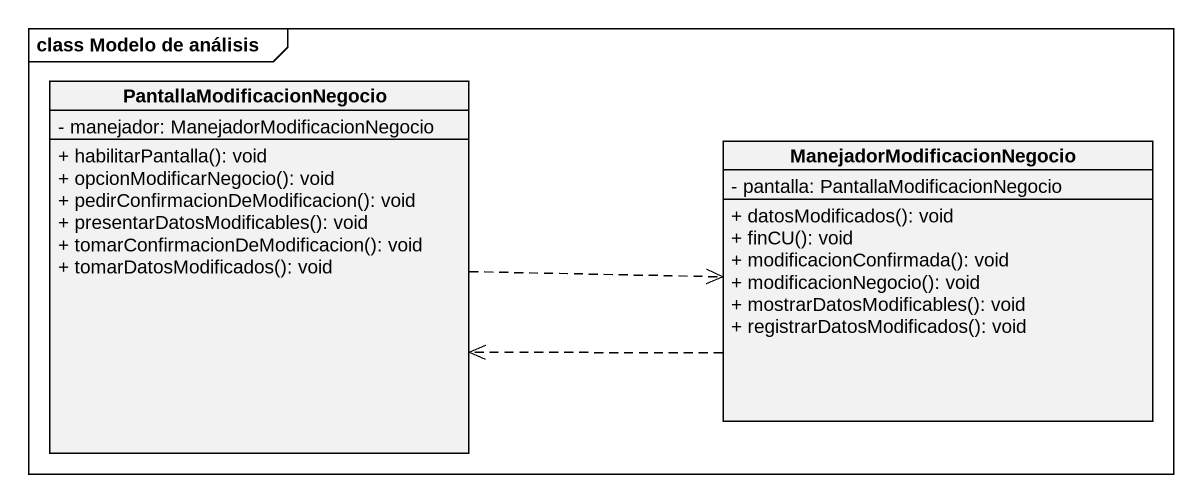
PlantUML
@startuml
mainframe class Modelo de análisis
hide circle
hide empty members
skinparam classAttributeIconSize 0
class PantallaModificacionNegocio {
  - manejador: ManejadorModificacionNegocio
  + habilitarPantalla(): void
  + opcionModificarNegocio(): void
  + pedirConfirmacionDeModificacion(): void
  + presentarDatosModificables(): void
  + tomarConfirmacionDeModificacion(): void
  + tomarDatosModificados(): void
}
class ManejadorModificacionNegocio {
  - pantalla: PantallaModificacionNegocio
  + datosModificados(): void
  + finCU(): void
  + modificacionConfirmada(): void
  + modificacionNegocio(): void
  + mostrarDatosModificables(): void
  + registrarDatosModificados(): void
}
PantallaModificacionNegocio .right.> ManejadorModificacionNegocio
ManejadorModificacionNegocio .left.> PantallaModificacionNegocio
@enduml
